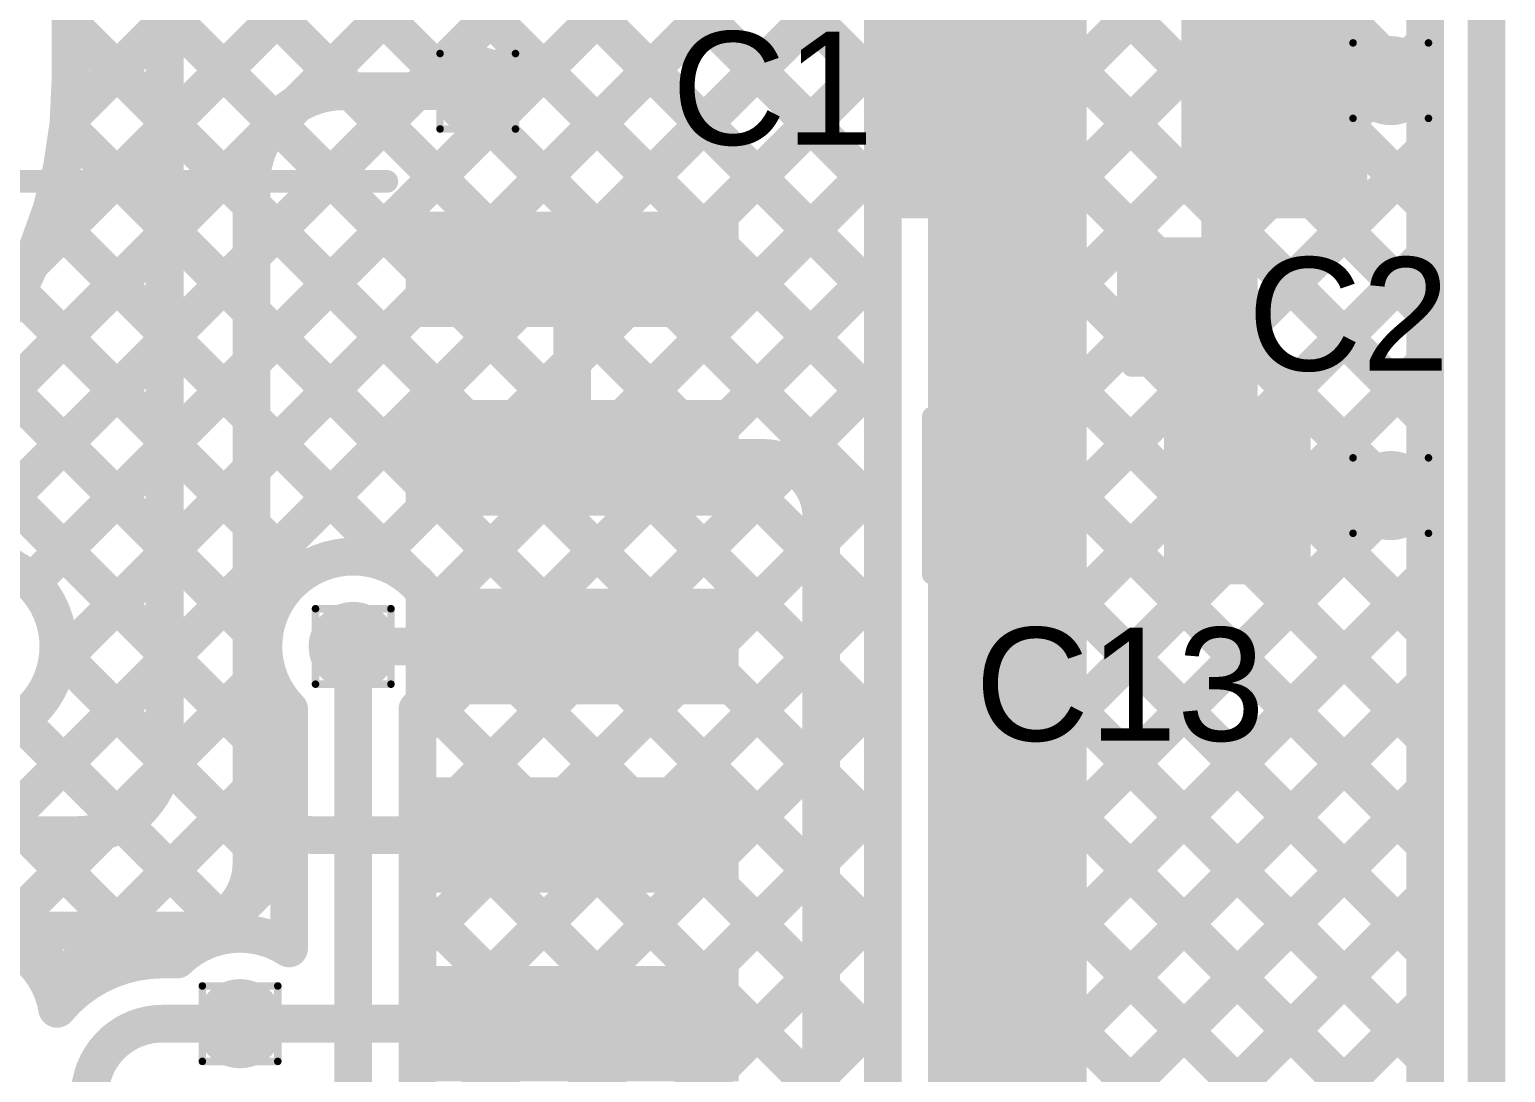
# Model space of a CAD drawing. Header units: inches. Extents: x 3 to 457, y -41 to 239.
# Drawn here: x 120.71 to 130.64, y 142.01 to 149.03 of the extents above; entities that cross this region are included whole.
import ezdxf

# ---------------------------------------------------------------- set-up
doc = ezdxf.new("R2010")
doc.units = ezdxf.units.IN
for name, color, linetype in [('Board Outline', 216, 'Continuous'), ('Bottom Layer', 5, 'Continuous'), ('Drill Drawing', 1, 'Continuous'), ('Fabrication', 76, 'Continuous'), ('Top Layer', 1, 'Continuous'), ('Top Overlay', 2, 'Continuous'), ('Top Paste', 8, 'Continuous'), ('Top Solder', 216, 'Continuous'), ('Via Holes', 16, 'Continuous')]:
    doc.layers.add(name, color=color, linetype=linetype)
doc.styles.add('Arial', font='', dxfattribs={"height": 0.2})
doc.styles.get('Arial').set_extended_font_data('Arial')

# ---------------------------------------------------------------- blocks, each defined once
blk = doc.blocks.new('14_SO_112')
at = {"layer": 'Top Layer'}
for points in [[(-1.7501, 4.097), (-1.7501, 3.523), (-3.7881, 3.523), (-3.7881, 4.097)], [(3.7881, 4.097), (3.7881, 3.523), (1.7501, 3.523), (1.7501, 4.097)], [(-1.7501, 2.827), (-1.7501, 2.253), (-3.7881, 2.253), (-3.7881, 2.827)], [(3.7881, 2.827), (3.7881, 2.253), (1.7501, 2.253), (1.7501, 2.827)], [(-1.7501, 1.557), (-1.7501, 0.983), (-3.7881, 0.983), (-3.7881, 1.557)], [(3.7881, 1.557), (3.7881, 0.983), (1.7501, 0.983), (1.7501, 1.557)], [(-1.7501, 0.287), (-1.7501, -0.287), (-3.7881, -0.287), (-3.7881, 0.287)], [(3.7881, 0.287), (3.7881, -0.287), (1.7501, -0.287), (1.7501, 0.287)], [(-1.7501, -0.983), (-1.7501, -1.557), (-3.7881, -1.557), (-3.7881, -0.983)], [(3.7881, -0.983), (3.7881, -1.557), (1.7501, -1.557), (1.7501, -0.983)], [(-1.7501, -2.253), (-1.7501, -2.827), (-3.7881, -2.827), (-3.7881, -2.253)], [(3.7881, -2.253), (3.7881, -2.827), (1.7501, -2.827), (1.7501, -2.253)], [(-1.7501, -3.523), (-1.7501, -4.097), (-3.7881, -4.097), (-3.7881, -3.523)], [(3.7881, -3.523), (3.7881, -4.097), (1.7501, -4.097), (1.7501, -3.523)]]:
    blk.add_hatch(color=1, dxfattribs=at).paths.add_polyline_path(points)
at = {"layer": 'Top Paste'}
for points in [[(-1.7501, 4.097), (-1.7501, 3.523), (-3.7881, 3.523), (-3.7881, 4.097)], [(3.7881, 4.097), (3.7881, 3.523), (1.7501, 3.523), (1.7501, 4.097)], [(-1.7501, 2.827), (-1.7501, 2.253), (-3.7881, 2.253), (-3.7881, 2.827)], [(3.7881, 2.827), (3.7881, 2.253), (1.7501, 2.253), (1.7501, 2.827)], [(-1.7501, 1.557), (-1.7501, 0.983), (-3.7881, 0.983), (-3.7881, 1.557)], [(3.7881, 1.557), (3.7881, 0.983), (1.7501, 0.983), (1.7501, 1.557)], [(-1.7501, 0.287), (-1.7501, -0.287), (-3.7881, -0.287), (-3.7881, 0.287)], [(3.7881, 0.287), (3.7881, -0.287), (1.7501, -0.287), (1.7501, 0.287)], [(-1.7501, -0.983), (-1.7501, -1.557), (-3.7881, -1.557), (-3.7881, -0.983)], [(3.7881, -0.983), (3.7881, -1.557), (1.7501, -1.557), (1.7501, -0.983)], [(-1.7501, -2.253), (-1.7501, -2.827), (-3.7881, -2.827), (-3.7881, -2.253)], [(3.7881, -2.253), (3.7881, -2.827), (1.7501, -2.827), (1.7501, -2.253)], [(-1.7501, -3.523), (-1.7501, -4.097), (-3.7881, -4.097), (-3.7881, -3.523)], [(3.7881, -3.523), (3.7881, -4.097), (1.7501, -4.097), (1.7501, -3.523)]]:
    blk.add_hatch(color=8, dxfattribs=at).paths.add_polyline_path(points)
at = {"layer": 'Top Solder'}
for points in [[(-1.6485, 4.1986), (-1.6485, 3.4214), (-3.8897, 3.4214), (-3.8897, 4.1986)], [(3.8897, 4.1986), (3.8897, 3.4214), (1.6485, 3.4214), (1.6485, 4.1986)], [(-1.6485, 2.9286), (-1.6485, 2.1514), (-3.8897, 2.1514), (-3.8897, 2.9286)], [(3.8897, 2.9286), (3.8897, 2.1514), (1.6485, 2.1514), (1.6485, 2.9286)], [(-1.6485, 1.6586), (-1.6485, 0.8814), (-3.8897, 0.8814), (-3.8897, 1.6586)], [(3.8897, 1.6586), (3.8897, 0.8814), (1.6485, 0.8814), (1.6485, 1.6586)], [(-1.6485, 0.3886), (-1.6485, -0.3886), (-3.8897, -0.3886), (-3.8897, 0.3886)], [(3.8897, 0.3886), (3.8897, -0.3886), (1.6485, -0.3886), (1.6485, 0.3886)], [(-1.6485, -0.8814), (-1.6485, -1.6586), (-3.8897, -1.6586), (-3.8897, -0.8814)], [(3.8897, -0.8814), (3.8897, -1.6586), (1.6485, -1.6586), (1.6485, -0.8814)], [(-1.6485, -2.1514), (-1.6485, -2.9286), (-3.8897, -2.9286), (-3.8897, -2.1514)], [(3.8897, -2.1514), (3.8897, -2.9286), (1.6485, -2.9286), (1.6485, -2.1514)], [(-1.6485, -3.4214), (-1.6485, -4.1986), (-3.8897, -4.1986), (-3.8897, -3.4214)], [(3.8897, -3.4214), (3.8897, -4.1986), (1.6485, -4.1986), (1.6485, -3.4214)]]:
    blk.add_hatch(color=216, dxfattribs=at).paths.add_polyline_path(points)
at = {"layer": 'Top Overlay'}
for points, const_width in [([(-1.5214, 4.4012), (1.5214, 4.4012)], 0.1524), ([(-4.1661, 3.7084), (-4.1661, 3.9624)], 0.2), ([(-4.1661, 3.9624), (-4.0391, 3.8354)], 0.2), ([(-4.1661, 3.7084), (-4.0391, 3.8354)], 0.2), ([(-1.5214, -4.4012), (1.5214, -4.4012)], 0.1524)]:
    blk.add_lwpolyline(points, dxfattribs=dict(at, const_width=const_width))
for points, const_width in [([(-1.5595, 4.4012, 1), (-1.4833, 4.4012, 1)], 0.0762), ([(1.4833, 4.4012, 1), (1.5595, 4.4012, 1)], 0.0762), ([(-4.2161, 3.9624, 1), (-4.1161, 3.9624, 1)], 0.1), ([(-4.2161, 3.9624, 1), (-4.1161, 3.9624, 1)], 0.1), ([(-4.0891, 3.8354, 1), (-3.9891, 3.8354, 1)], 0.1), ([(-4.0891, 3.8354, 1), (-3.9891, 3.8354, 1)], 0.1), ([(-4.2161, 3.7084, 1), (-4.1161, 3.7084, 1)], 0.1), ([(-4.2161, 3.7084, 1), (-4.1161, 3.7084, 1)], 0.1), ([(-1.5595, -4.4012, 1), (-1.4833, -4.4012, 1)], 0.0762), ([(1.4833, -4.4012, 1), (1.5595, -4.4012, 1)], 0.0762)]:
    blk.add_lwpolyline(points, format="xyb", close=True, dxfattribs=dict(at, const_width=const_width))
blk = doc.blocks.new('C___0603_292')
at = {"layer": 'Top Layer'}
for points in [[(-0.381, 0.4445), (-0.381, -0.4445), (-1.143, -0.4445), (-1.143, 0.4445)], [(1.143, 0.4445), (1.143, -0.4445), (0.381, -0.4445), (0.381, 0.4445)]]:
    blk.add_hatch(color=1, dxfattribs=at).paths.add_polyline_path(points)
at = {"layer": 'Top Paste'}
for points in [[(-0.381, 0.4445), (-0.381, -0.4445), (-1.143, -0.4445), (-1.143, 0.4445)], [(1.143, 0.4445), (1.143, -0.4445), (0.381, -0.4445), (0.381, 0.4445)]]:
    blk.add_hatch(color=8, dxfattribs=at).paths.add_polyline_path(points)
at = {"layer": 'Top Solder'}
for points in [[(-0.321, 0.5045), (-0.321, -0.5045), (-1.203, -0.5045), (-1.203, 0.5045)], [(1.203, 0.5045), (1.203, -0.5045), (0.321, -0.5045), (0.321, 0.5045)]]:
    blk.add_hatch(color=216, dxfattribs=at).paths.add_polyline_path(points)
at = {"layer": 'Top Overlay', "const_width": 0.127}
for points in [[(-1.2446, 0.5334), (-0.4572, 0.5334)], [(-1.2446, -0.5334), (-1.2446, 0.5334)], [(0.4572, 0.5334), (1.2446, 0.5334)], [(1.2446, -0.5334), (1.2446, 0.5334)], [(-1.2446, -0.5334), (-0.4572, -0.5334)], [(0.4572, -0.5334), (1.2446, -0.5334)]]:
    blk.add_lwpolyline(points, dxfattribs=at)
at = {"layer": 'Top Overlay', "const_width": 0.0635}
for points in [[(-1.2764, 0.5334, 1), (-1.2128, 0.5334, 1)], [(-1.2764, 0.5334, 1), (-1.2128, 0.5334, 1)], [(-0.4889, 0.5334, 1), (-0.4254, 0.5334, 1)], [(0.4254, 0.5334, 1), (0.4889, 0.5334, 1)], [(1.2128, 0.5334, 1), (1.2764, 0.5334, 1)], [(1.2128, 0.5334, 1), (1.2764, 0.5334, 1)], [(-1.2764, -0.5334, 1), (-1.2128, -0.5334, 1)], [(-1.2764, -0.5334, 1), (-1.2128, -0.5334, 1)], [(-0.4889, -0.5334, 1), (-0.4254, -0.5334, 1)], [(0.4254, -0.5334, 1), (0.4889, -0.5334, 1)], [(1.2128, -0.5334, 1), (1.2764, -0.5334, 1)], [(1.2128, -0.5334, 1), (1.2764, -0.5334, 1)]]:
    blk.add_lwpolyline(points, format="xyb", close=True, dxfattribs=at)
blk = doc.blocks.new('____0402_302')
at = {"layer": 'Top Layer'}
for points in [[(-0.6985, -0.3175), (-0.6985, 0.3175), (-0.2413, 0.3175), (-0.2413, -0.3175)], [(0.2413, -0.3175), (0.2413, 0.3175), (0.6985, 0.3175), (0.6985, -0.3175)]]:
    blk.add_hatch(color=1, dxfattribs=at).paths.add_polyline_path(points)
at = {"layer": 'Top Paste'}
for points in [[(-0.6985, -0.3175), (-0.6985, 0.3175), (-0.2413, 0.3175), (-0.2413, -0.3175)], [(0.2413, -0.3175), (0.2413, 0.3175), (0.6985, 0.3175), (0.6985, -0.3175)]]:
    blk.add_hatch(color=8, dxfattribs=at).paths.add_polyline_path(points)
at = {"layer": 'Top Solder'}
for points in [[(-0.7585, -0.3775), (-0.7585, 0.3775), (-0.1813, 0.3775), (-0.1813, -0.3775)], [(0.1813, -0.3775), (0.1813, 0.3775), (0.7585, 0.3775), (0.7585, -0.3775)]]:
    blk.add_hatch(color=216, dxfattribs=at).paths.add_polyline_path(points)
at = {"layer": 'Top Overlay', "const_width": 0.127}
for points in [[(-0.7874, 0.4064), (-0.7874, -0.4064)], [(-0.2794, 0.4064), (-0.7874, 0.4064)], [(0.7874, 0.4064), (0.2794, 0.4064)], [(0.7874, 0.4064), (0.7874, -0.4064)], [(-0.2794, -0.4064), (-0.7874, -0.4064)], [(0.7874, -0.4064), (0.2794, -0.4064)]]:
    blk.add_lwpolyline(points, dxfattribs=at)
at = {"layer": 'Top Overlay', "const_width": 0.0635}
for points in [[(-0.8191, 0.4064, 1), (-0.7556, 0.4064, 1)], [(-0.8191, 0.4064, 1), (-0.7556, 0.4064, 1)], [(-0.3111, 0.4064, 1), (-0.2477, 0.4064, 1)], [(0.2477, 0.4064, 1), (0.3111, 0.4064, 1)], [(0.7556, 0.4064, 1), (0.8191, 0.4064, 1)], [(0.7556, 0.4064, 1), (0.8191, 0.4064, 1)], [(-0.8191, -0.4064, 1), (-0.7556, -0.4064, 1)], [(-0.8191, -0.4064, 1), (-0.7556, -0.4064, 1)], [(-0.3111, -0.4064, 1), (-0.2477, -0.4064, 1)], [(0.2477, -0.4064, 1), (0.3111, -0.4064, 1)], [(0.7556, -0.4064, 1), (0.8191, -0.4064, 1)], [(0.7556, -0.4064, 1), (0.8191, -0.4064, 1)]]:
    blk.add_lwpolyline(points, format="xyb", close=True, dxfattribs=at)
blk = doc.blocks.new('C___0805_303')
at = {"layer": 'Top Layer'}
for points in [[(-1.524, 0.762), (-0.508, 0.762), (-0.508, -0.762), (-1.524, -0.762)], [(0.508, 0.762), (1.524, 0.762), (1.524, -0.762), (0.508, -0.762)]]:
    blk.add_hatch(color=1, dxfattribs=at).paths.add_polyline_path(points)
at = {"layer": 'Top Paste'}
for points in [[(-1.524, 0.762), (-0.508, 0.762), (-0.508, -0.762), (-1.524, -0.762)], [(0.508, 0.762), (1.524, 0.762), (1.524, -0.762), (0.508, -0.762)]]:
    blk.add_hatch(color=8, dxfattribs=at).paths.add_polyline_path(points)
at = {"layer": 'Top Solder'}
for points in [[(-1.594, 0.832), (-0.438, 0.832), (-0.438, -0.832), (-1.594, -0.832)], [(0.438, 0.832), (1.594, 0.832), (1.594, -0.832), (0.438, -0.832)]]:
    blk.add_hatch(color=216, dxfattribs=at).paths.add_polyline_path(points)
at = {"layer": 'Top Overlay', "const_width": 0.127}
for points in [[(-1.6256, -0.8636), (-1.6256, 0.8636)], [(-1.6256, 0.8636), (-0.6096, 0.8636)], [(0.6096, 0.8636), (1.6256, 0.8636)], [(1.6256, -0.8636), (1.6256, 0.8636)], [(-1.6256, -0.8636), (-0.6096, -0.8636)], [(0.6096, -0.8636), (1.6256, -0.8636)]]:
    blk.add_lwpolyline(points, dxfattribs=at)
at = {"layer": 'Top Overlay', "const_width": 0.0635}
for points in [[(-1.6574, 0.8636, 1), (-1.5938, 0.8636, 1)], [(-1.6574, 0.8636, 1), (-1.5938, 0.8636, 1)], [(-0.6413, 0.8636, 1), (-0.5778, 0.8636, 1)], [(0.5778, 0.8636, 1), (0.6413, 0.8636, 1)], [(1.5938, 0.8636, 1), (1.6574, 0.8636, 1)], [(1.5938, 0.8636, 1), (1.6574, 0.8636, 1)], [(-1.6574, -0.8636, 1), (-1.5938, -0.8636, 1)], [(-1.6574, -0.8636, 1), (-1.5938, -0.8636, 1)], [(-0.6413, -0.8636, 1), (-0.5778, -0.8636, 1)], [(0.5778, -0.8636, 1), (0.6413, -0.8636, 1)], [(1.5938, -0.8636, 1), (1.6574, -0.8636, 1)], [(1.5938, -0.8636, 1), (1.6574, -0.8636, 1)]]:
    blk.add_lwpolyline(points, format="xyb", close=True, dxfattribs=at)

msp = doc.modelspace()

# ---------------------------------------------------------------- hatches: boundary and pattern name
at = {"layer": 'Bottom Layer'}
h = msp.add_hatch(color=5, dxfattribs=at)
edge = h.paths.add_edge_path()
edge.add_arc((129.8702, 148.687), 0.3, 0, 360)
h = msp.add_hatch(color=5, dxfattribs=at)
edge = h.paths.add_edge_path()
edge.add_arc((123.7234, 148.6154), 0.3, 0, 360)
h = msp.add_hatch(color=5, dxfattribs=at)
edge = h.paths.add_edge_path()
edge.add_arc((129.8702, 145.893), 0.3, 0, 360)
h = msp.add_hatch(color=5, dxfattribs=at)
edge = h.paths.add_edge_path()
edge.add_arc((122.8848, 144.877), 0.3, 0, 360)
h = msp.add_hatch(color=5, dxfattribs=at)
edge = h.paths.add_edge_path()
edge.add_arc((122.1228, 142.337), 0.3, 0, 360)
at = {"layer": 'Top Layer'}
h = msp.add_hatch(color=1, dxfattribs=at)
edge = h.paths.add_edge_path()
edge.add_arc((129.8702, 148.687), 0.3, 0, 360)
h = msp.add_hatch(color=1, dxfattribs=at)
edge = h.paths.add_edge_path()
edge.add_arc((123.7234, 148.6154), 0.3, 0, 360)
h = msp.add_hatch(color=1, dxfattribs=at)
edge = h.paths.add_edge_path()
edge.add_arc((129.8702, 145.893), 0.3, 0, 360)
h = msp.add_hatch(color=1, dxfattribs=at)
edge = h.paths.add_edge_path()
edge.add_arc((122.8848, 144.877), 0.3, 0, 360)
h = msp.add_hatch(color=1, dxfattribs=at)
edge = h.paths.add_edge_path()
edge.add_arc((122.1228, 142.337), 0.3, 0, 360)
at = {"layer": 'Via Holes'}
h = msp.add_hatch(color=7, dxfattribs=at)
edge = h.paths.add_edge_path()
edge.add_arc((123.7234, 148.6154), 0.15, 0, 360)
h = msp.add_hatch(color=7, dxfattribs=at)
edge = h.paths.add_edge_path()
edge.add_arc((129.8702, 148.687), 0.15, 0, 360)
h = msp.add_hatch(color=7, dxfattribs=at)
edge = h.paths.add_edge_path()
edge.add_arc((129.8702, 145.893), 0.15, 0, 360)
h = msp.add_hatch(color=7, dxfattribs=at)
edge = h.paths.add_edge_path()
edge.add_arc((122.8848, 144.877), 0.15, 0, 360)
h = msp.add_hatch(color=7, dxfattribs=at)
edge = h.paths.add_edge_path()
edge.add_arc((122.1228, 142.337), 0.15, 0, 360)

# ---------------------------------------------------------------- linework, layer by layer
at = {"layer": 'Board Outline', "const_width": 0.127}
msp.add_lwpolyline([(130.5157, 139.0714), (130.5157, 158.9845)], dxfattribs=at)
at = {"layer": 'Bottom Layer'}
for points, const_width in [([(130.1013, 158.9845), (130.1013, 140.2167)], 0.254), ([(127.0725, 138.3547), (127.0725, 155.4734)], 0.635), ([(126.4502, 140.2167), (126.4502, 155.4734)], 0.254), ([(127.6948, 140.2167), (127.6948, 155.4734)], 0.254), ([(120.9702, 148.4317), (126.4502, 153.9117)], 0.254), ([(120.9808, 148.6819), (120.9808, 154.0001)], 0.254), ([(120.7187, 147.4618), (126.4502, 153.1932)], 0.254), ([(122.047, 153.0313), (126.4502, 148.6281)], 0.254), ([(119.0594, 145.084), (126.4502, 152.4748)], 0.254), ([(122.047, 152.3129), (126.4502, 147.9097)], 0.254), ([(120.1604, 145.4666), (126.4502, 151.7564)], 0.254), ([(122.047, 151.5945), (126.4502, 147.1912)], 0.254), ([(120.7197, 145.3075), (126.4502, 151.038)], 0.254), ([(127.6948, 148.6905), (130.1013, 151.097)], 0.254), ([(127.6948, 150.9756), (130.1013, 148.5691)], 0.254), ([(122.2096, 150.7134), (126.4502, 146.4728)], 0.254), ([(120.9808, 150.5054), (126.4502, 145.036)], 0.254), ([(127.6948, 147.9721), (130.1013, 150.3786)], 0.254), ([(120.8877, 144.7571), (126.4502, 150.3196)], 0.254), ([(121.9086, 150.296), (126.4502, 145.7544)], 0.254), ([(127.6948, 150.2572), (130.1013, 147.8507)], 0.254), ([(120.9808, 149.787), (126.4502, 144.3176)], 0.254), ([(127.6948, 147.2536), (130.1013, 149.6601)], 0.254), ([(119.7287, 142.8796), (126.4502, 149.6011)], 0.254), ([(127.6948, 149.5388), (130.1013, 147.1323)], 0.254), ([(120.9808, 149.0686), (126.4502, 143.5992)], 0.254), ([(127.6948, 146.5352), (130.1013, 148.9417)], 0.254), ([(123.0312, 145.4638), (126.4502, 148.8827)], 0.254), ([(127.6948, 148.8203), (130.1013, 146.4138)], 0.254), ([(120.964, 148.3669), (126.4502, 142.8808)], 0.254), ([(123.4283, 145.1424), (126.4502, 148.1643)], 0.254), ([(127.6948, 145.8168), (130.1013, 148.2233)], 0.254), ([(127.6948, 148.1019), (130.1013, 145.6954)], 0.254), ([(120.8386, 147.7739), (123.2662, 145.3463)], 0.254), ([(123.3166, 144.3123), (126.4502, 147.4459)], 0.254), ([(127.6948, 145.0984), (130.1013, 147.5049)], 0.254), ([(127.6948, 147.3835), (130.1013, 144.977)], 0.254), ([(120.624, 147.2701), (122.5285, 145.3656)], 0.254), ([(120.3387, 146.837), (122.2803, 144.8954)], 0.254), ([(127.6948, 144.38), (130.1013, 146.7865)], 0.254), ([(123.3166, 143.5939), (126.4502, 146.7275)], 0.254), ([(127.6948, 146.6651), (130.1013, 144.2586)], 0.254), ([(119.9935, 146.4637), (122.453, 144.0043)], 0.254), ([(127.6948, 143.6615), (130.1013, 146.068)], 0.254), ([(123.3166, 142.8754), (126.4502, 146.009)], 0.254), ([(127.6948, 145.9466), (130.1013, 143.5402)], 0.254), ([(123.3166, 142.157), (126.4502, 145.2906)], 0.254), ([(123.3542, 145.2583), (126.4502, 142.1623)], 0.254), ([(127.6948, 142.9431), (130.1013, 145.3496)], 0.254), ([(127.6948, 145.2282), (130.1013, 142.8217)], 0.254), ([(122.719, 144.877), (122.7345, 144.8614)], 0.254), ([(122.8848, 138.7201), (122.8848, 144.877)], 0.254), ([(120.8986, 144.8403), (122.453, 143.2858)], 0.254), ([(120.4802, 142.9127), (122.298, 144.7305)], 0.254), ([(123.3166, 141.4386), (126.4502, 144.5722)], 0.254), ([(127.6948, 142.2247), (130.1013, 144.6312)], 0.254), ([(123.3735, 144.5206), (126.4502, 141.4439)], 0.254), ([(127.6948, 144.5098), (130.1013, 142.1033)], 0.254), ([(120.6401, 144.3803), (122.0802, 142.9403)], 0.254), ([(122.453, 142.8437), (122.453, 144.4535)], 0.254), ([(123.3166, 140.2167), (123.3166, 144.4535)], 0.254), ([(120.8539, 142.5679), (122.453, 144.1671)], 0.254), ([(120.1762, 144.1258), (121.5355, 142.7665)], 0.254), ([(127.6948, 141.5063), (130.1013, 143.9128)], 0.254), ([(123.3166, 143.8591), (126.4502, 140.7255)], 0.254), ([(123.3166, 140.7202), (126.4502, 143.8538)], 0.254), ([(127.6948, 143.7914), (130.1013, 141.3849)], 0.254), ([(119.9071, 143.6765), (121.02, 142.5636)], 0.254), ([(121.9058, 142.9015), (122.453, 143.4487)], 0.254), ([(127.6948, 140.7878), (130.1013, 143.1943)], 0.254), ([(123.3166, 143.1407), (126.2406, 140.2167)], 0.254), ([(123.5315, 140.2167), (126.4502, 143.1354)], 0.254), ([(127.6948, 143.073), (130.1013, 140.6665)], 0.254), ([(121.5992, 142.7688), (121.6993, 142.7688)], 0.254), ([(127.8421, 140.2167), (130.1013, 142.4759)], 0.254), ([(123.3166, 142.4222), (125.5222, 140.2167)], 0.254), ([(124.25, 140.2167), (126.4502, 142.4169)], 0.254), ([(121.5992, 142.337), (122.1228, 142.337)], 0.254), ([(127.6948, 142.3546), (129.8327, 140.2167)], 0.254)]:
    msp.add_lwpolyline(points, dxfattribs=dict(at, const_width=const_width))
at = {"layer": 'Bottom Layer', "const_width": 0.127}
for points in [[(120.9173, 149.0686, 1), (121.0443, 149.0686, 1)], [(130.0378, 148.9417, 1), (130.1648, 148.9417, 1)], [(126.3867, 148.8827, 1), (126.5137, 148.8827, 1)], [(127.6313, 148.8203, 1), (127.7583, 148.8203, 1)], [(120.9173, 148.6819, 1), (121.0443, 148.6819, 1)], [(120.9173, 148.6819, 1), (121.0443, 148.6819, 1)], [(127.6313, 148.6905, 1), (127.7583, 148.6905, 1)], [(126.3867, 148.6281, 1), (126.5137, 148.6281, 1)], [(130.0378, 148.5691, 1), (130.1648, 148.5691, 1)], [(120.9005, 148.3669, 1), (121.0275, 148.3669, 1)], [(120.9067, 148.4317, 1), (121.0337, 148.4317, 1)], [(126.3867, 148.1643, 1), (126.5137, 148.1643, 1)], [(130.0378, 148.2233, 1), (130.1648, 148.2233, 1)], [(127.6313, 148.1019, 1), (127.7583, 148.1019, 1)], [(127.6313, 147.9721, 1), (127.7583, 147.9721, 1)], [(126.3867, 147.9097, 1), (126.5137, 147.9097, 1)], [(130.0378, 147.8507, 1), (130.1648, 147.8507, 1)], [(120.7751, 147.7739, 1), (120.9021, 147.7739, 1)], [(120.6552, 147.4618, 1), (120.7822, 147.4618, 1)], [(126.3867, 147.4459, 1), (126.5137, 147.4459, 1)], [(130.0378, 147.5049, 1), (130.1648, 147.5049, 1)], [(127.6313, 147.3835, 1), (127.7583, 147.3835, 1)], [(120.5605, 147.2701, 1), (120.6875, 147.2701, 1)], [(127.6313, 147.2536, 1), (127.7583, 147.2536, 1)], [(126.3867, 147.1912, 1), (126.5137, 147.1912, 1)], [(130.0378, 147.1323, 1), (130.1648, 147.1323, 1)], [(130.0378, 146.7865, 1), (130.1648, 146.7865, 1)], [(126.3867, 146.7275, 1), (126.5137, 146.7275, 1)], [(127.6313, 146.6651, 1), (127.7583, 146.6651, 1)], [(126.3867, 146.4728, 1), (126.5137, 146.4728, 1)], [(127.6313, 146.5352, 1), (127.7583, 146.5352, 1)], [(130.0378, 146.4138, 1), (130.1648, 146.4138, 1)], [(130.0378, 146.068, 1), (130.1648, 146.068, 1)], [(126.3867, 146.009, 1), (126.5137, 146.009, 1)], [(127.6313, 145.9466, 1), (127.7583, 145.9466, 1)], [(126.3867, 145.7544, 1), (126.5137, 145.7544, 1)], [(127.6313, 145.8168, 1), (127.7583, 145.8168, 1)], [(130.0378, 145.6954, 1), (130.1648, 145.6954, 1)], [(122.9677, 145.4638, 1), (123.0948, 145.4638, 1)], [(122.465, 145.3656, 1), (122.592, 145.3656, 1)], [(120.6562, 145.3075, 1), (120.7832, 145.3075, 1)], [(123.2027, 145.3463, 1), (123.3297, 145.3463, 1)], [(123.2907, 145.2583, 1), (123.4177, 145.2583, 1)], [(126.3867, 145.2906, 1), (126.5137, 145.2906, 1)], [(130.0378, 145.3496, 1), (130.1648, 145.3496, 1)], [(127.6313, 145.2282, 1), (127.7583, 145.2282, 1)], [(123.3648, 145.1424, 1), (123.4918, 145.1424, 1)], [(127.6313, 145.0984, 1), (127.7583, 145.0984, 1)], [(126.3867, 145.036, 1), (126.5137, 145.036, 1)], [(130.0378, 144.977, 1), (130.1648, 144.977, 1)], [(120.8362, 144.877, 1), (120.9632, 144.877, 1)], [(120.8362, 144.877, 1), (120.9632, 144.877, 1)], [(122.2168, 144.8954, 1), (122.3438, 144.8954, 1)], [(122.6555, 144.877, 1), (122.7825, 144.877, 1)], [(122.671, 144.8614, 1), (122.798, 144.8614, 1)], [(122.8213, 144.877, 1), (122.9483, 144.877, 1)], [(123.4261, 144.877, 1), (123.5531, 144.877, 1)], [(123.4261, 144.877, 1), (123.5531, 144.877, 1)], [(120.8351, 144.8403, 1), (120.9621, 144.8403, 1)], [(120.8242, 144.7571, 1), (120.9512, 144.7571, 1)], [(122.2345, 144.7305, 1), (122.3615, 144.7305, 1)], [(126.3867, 144.5722, 1), (126.5137, 144.5722, 1)], [(130.0378, 144.6312, 1), (130.1648, 144.6312, 1)], [(123.31, 144.5206, 1), (123.437, 144.5206, 1)], [(127.6313, 144.5098, 1), (127.7583, 144.5098, 1)], [(120.5766, 144.3803, 1), (120.7036, 144.3803, 1)], [(122.3895, 144.4535, 1), (122.5165, 144.4535, 1)], [(122.3895, 144.4535, 1), (122.5165, 144.4535, 1)], [(123.2531, 144.4535, 1), (123.3801, 144.4535, 1)], [(123.2531, 144.4535, 1), (123.3801, 144.4535, 1)], [(127.6313, 144.38, 1), (127.7583, 144.38, 1)], [(123.2531, 144.3123, 1), (123.3801, 144.3123, 1)], [(126.3867, 144.3176, 1), (126.5137, 144.3176, 1)], [(122.3895, 144.1671, 1), (122.5165, 144.1671, 1)], [(130.0378, 144.2586, 1), (130.1648, 144.2586, 1)], [(122.3895, 144.0043, 1), (122.5165, 144.0043, 1)], [(130.0378, 143.9128, 1), (130.1648, 143.9128, 1)], [(123.2531, 143.8591, 1), (123.3801, 143.8591, 1)], [(126.3867, 143.8538, 1), (126.5137, 143.8538, 1)], [(127.6313, 143.7914, 1), (127.7583, 143.7914, 1)], [(123.2531, 143.5939, 1), (123.3801, 143.5939, 1)], [(126.3867, 143.5992, 1), (126.5137, 143.5992, 1)], [(127.6313, 143.6615, 1), (127.7583, 143.6615, 1)], [(130.0378, 143.5402, 1), (130.1648, 143.5402, 1)], [(122.3895, 143.4487, 1), (122.5165, 143.4487, 1)], [(122.3895, 143.2858, 1), (122.5165, 143.2858, 1)], [(130.0378, 143.1943, 1), (130.1648, 143.1943, 1)], [(123.2531, 143.1407, 1), (123.3801, 143.1407, 1)], [(126.3867, 143.1354, 1), (126.5137, 143.1354, 1)], [(127.6313, 143.073, 1), (127.7583, 143.073, 1)], [(121.8423, 142.9015, 1), (121.9693, 142.9015, 1)], [(122.0167, 142.9403, 1), (122.1437, 142.9403, 1)], [(123.2531, 142.8754, 1), (123.3801, 142.8754, 1)], [(126.3867, 142.8808, 1), (126.5137, 142.8808, 1)], [(127.6313, 142.9431, 1), (127.7583, 142.9431, 1)], [(122.3895, 142.8437, 1), (122.5165, 142.8437, 1)], [(122.3895, 142.8437, 1), (122.5165, 142.8437, 1)], [(130.0378, 142.8217, 1), (130.1648, 142.8217, 1)], [(121.472, 142.7665, 1), (121.599, 142.7665, 1)], [(121.5357, 142.7688, 1), (121.6627, 142.7688, 1)], [(121.5357, 142.7688, 1), (121.6627, 142.7688, 1)], [(121.6358, 142.7688, 1), (121.7628, 142.7688, 1)], [(121.6358, 142.7688, 1), (121.7628, 142.7688, 1)], [(120.7904, 142.5679, 1), (120.9174, 142.5679, 1)], [(120.9565, 142.5636, 1), (121.0835, 142.5636, 1)], [(130.0378, 142.4759, 1), (130.1648, 142.4759, 1)], [(120.8279, 142.4368, 1), (120.9549, 142.4368, 1)], [(120.8279, 142.4368, 1), (120.9549, 142.4368, 1)], [(123.2531, 142.4222, 1), (123.3801, 142.4222, 1)], [(126.3867, 142.4169, 1), (126.5137, 142.4169, 1)], [(121.5357, 142.337, 1), (121.6627, 142.337, 1)], [(121.5357, 142.337, 1), (121.6627, 142.337, 1)], [(122.0593, 142.337, 1), (122.1863, 142.337, 1)], [(127.6313, 142.3546, 1), (127.7583, 142.3546, 1)], [(127.6313, 142.2247, 1), (127.7583, 142.2247, 1)], [(123.2531, 142.157, 1), (123.3801, 142.157, 1)], [(126.3867, 142.1623, 1), (126.5137, 142.1623, 1)], [(130.0378, 142.1033, 1), (130.1648, 142.1033, 1)]]:
    msp.add_lwpolyline(points, format="xyb", close=True, dxfattribs=at)
at = {"layer": 'Bottom Layer', "const_width": 0.254}
for points in [[(120.9808, 148.6819, -0.198793), (120.1113, 146.5815)], [(119.6901, 144.8819, -0.995952), (120.8997, 144.877)], [(122.453, 144.4535, -1.488751), (123.4896, 144.877)], [(120.8997, 144.877, -0.41073), (120.3021, 144.2722)], [(123.4896, 144.877, -0.196384), (123.3166, 144.4535)], [(119.728, 142.5477, -0.7681), (120.8914, 142.4368)], [(121.6993, 142.7688, -0.351827), (122.453, 142.8437)], [(120.8914, 142.4368, -0.222867), (121.5992, 142.7688)], [(121.1105, 141.8482, -0.414214), (121.5992, 142.337)]]:
    msp.add_lwpolyline(points, format="xyb", dxfattribs=at)
at = {"layer": 'Drill Drawing', "const_width": 0.0508}
for points in [[(129.6162, 148.941), (130.1242, 148.941)], [(129.6162, 148.433), (129.6162, 148.941)], [(130.1242, 148.433), (130.1242, 148.941)], [(123.4694, 148.8694), (123.9774, 148.8694)], [(123.4694, 148.3614), (123.4694, 148.8694)], [(123.9774, 148.3614), (123.9774, 148.8694)], [(123.4694, 148.3614), (123.9774, 148.3614)], [(129.6162, 148.433), (130.1242, 148.433)], [(129.6162, 146.147), (130.1242, 146.147)], [(129.6162, 145.639), (129.6162, 146.147)], [(130.1242, 145.639), (130.1242, 146.147)], [(129.6162, 145.639), (130.1242, 145.639)], [(122.6308, 145.131), (123.1388, 145.131)], [(122.6308, 144.623), (122.6308, 145.131)], [(123.1388, 144.623), (123.1388, 145.131)], [(122.6308, 144.623), (123.1388, 144.623)], [(121.8688, 142.591), (122.3768, 142.591)], [(121.8688, 142.083), (121.8688, 142.591)], [(122.3768, 142.083), (122.3768, 142.591)], [(121.8688, 142.083), (122.3768, 142.083)]]:
    msp.add_lwpolyline(points, dxfattribs=at)
at = {"layer": 'Drill Drawing', "const_width": 0.0254}
for points in [[(129.6035, 148.941, 1), (129.6289, 148.941, 1)], [(129.6035, 148.941, 1), (129.6289, 148.941, 1)], [(130.1115, 148.941, 1), (130.1369, 148.941, 1)], [(130.1115, 148.941, 1), (130.1369, 148.941, 1)], [(123.4567, 148.8694, 1), (123.4821, 148.8694, 1)], [(123.4567, 148.8694, 1), (123.4821, 148.8694, 1)], [(123.9647, 148.8694, 1), (123.9901, 148.8694, 1)], [(123.9647, 148.8694, 1), (123.9901, 148.8694, 1)], [(123.4567, 148.3614, 1), (123.4821, 148.3614, 1)], [(123.4567, 148.3614, 1), (123.4821, 148.3614, 1)], [(123.9647, 148.3614, 1), (123.9901, 148.3614, 1)], [(123.9647, 148.3614, 1), (123.9901, 148.3614, 1)], [(129.6035, 148.433, 1), (129.6289, 148.433, 1)], [(129.6035, 148.433, 1), (129.6289, 148.433, 1)], [(130.1115, 148.433, 1), (130.1369, 148.433, 1)], [(130.1115, 148.433, 1), (130.1369, 148.433, 1)], [(129.6035, 146.147, 1), (129.6289, 146.147, 1)], [(129.6035, 146.147, 1), (129.6289, 146.147, 1)], [(130.1115, 146.147, 1), (130.1369, 146.147, 1)], [(130.1115, 146.147, 1), (130.1369, 146.147, 1)], [(129.6035, 145.639, 1), (129.6289, 145.639, 1)], [(129.6035, 145.639, 1), (129.6289, 145.639, 1)], [(130.1115, 145.639, 1), (130.1369, 145.639, 1)], [(130.1115, 145.639, 1), (130.1369, 145.639, 1)], [(122.6181, 145.131, 1), (122.6435, 145.131, 1)], [(122.6181, 145.131, 1), (122.6435, 145.131, 1)], [(123.1261, 145.131, 1), (123.1515, 145.131, 1)], [(123.1261, 145.131, 1), (123.1515, 145.131, 1)], [(122.6181, 144.623, 1), (122.6435, 144.623, 1)], [(122.6181, 144.623, 1), (122.6435, 144.623, 1)], [(123.1261, 144.623, 1), (123.1515, 144.623, 1)], [(123.1261, 144.623, 1), (123.1515, 144.623, 1)], [(121.8561, 142.591, 1), (121.8815, 142.591, 1)], [(121.8561, 142.591, 1), (121.8815, 142.591, 1)], [(122.3641, 142.591, 1), (122.3895, 142.591, 1)], [(122.3641, 142.591, 1), (122.3895, 142.591, 1)], [(121.8561, 142.083, 1), (121.8815, 142.083, 1)], [(121.8561, 142.083, 1), (121.8815, 142.083, 1)], [(122.3641, 142.083, 1), (122.3895, 142.083, 1)], [(122.3641, 142.083, 1), (122.3895, 142.083, 1)]]:
    msp.add_lwpolyline(points, format="xyb", close=True, dxfattribs=at)
at = {"layer": 'Fabrication', "const_width": 0.254}
msp.add_lwpolyline([(130.5157, 139.0714), (130.5157, 158.9845)], dxfattribs=at)
at = {"layer": 'Top Layer'}
for points, const_width in [([(121.6152, 144.1957), (121.6152, 150.8249)], 0.254), ([(127.2607, 145.893), (127.2607, 149.6866)], 0.762), ([(129.0385, 148.687), (129.8702, 148.687)], 0.508), ([(122.8205, 148.6154), (123.7234, 148.6154)], 0.254), ([(128.7847, 147.163), (128.7847, 148.4332)], 0.381), ([(122.1994, 144.018), (122.1994, 147.9943)], 0.254), ([(124.359, 146.147), (124.359, 147.417)], 0.254), ([(128.3146, 147.163), (128.7847, 147.163)], 0.381), ([(128.7847, 145.893), (128.7847, 147.163)], 0.381), ([(124.359, 146.147), (125.6421, 146.147)], 0.254), ([(127.2607, 139.7784), (127.2607, 145.893)], 0.635), ([(128.7847, 145.893), (129.8702, 145.893)], 0.381), ([(126.0362, 140.1773), (126.0362, 145.7529)], 0.254), ([(122.8848, 144.877), (124.359, 144.877)], 0.254), ([(122.1994, 143.4164), (122.1994, 144.018)], 0.254), ([(118.8208, 143.607), (121.0265, 143.607)], 0.254), ([(122.6104, 143.607), (124.359, 143.607)], 0.254), ([(117.7372, 142.9649), (121.7478, 142.9649)], 0.254), ([(122.1228, 142.337), (124.359, 142.337)], 0.254)]:
    msp.add_lwpolyline(points, dxfattribs=dict(at, const_width=const_width))
for points, const_width in [([(128.7847, 148.4332, -0.414214), (129.0385, 148.687)], 0.381), ([(122.1994, 147.9943, -0.414214), (122.8205, 148.6154)], 0.254), ([(125.6421, 146.147, -0.414214), (126.0362, 145.7529)], 0.254), ([(121.6152, 144.1957, -0.414214), (121.0265, 143.607)], 0.254), ([(122.6104, 143.607, -0.414214), (122.1994, 144.018)], 0.254), ([(122.1994, 143.4164, -0.414214), (121.7478, 142.9649)], 0.254)]:
    msp.add_lwpolyline(points, format="xyb", dxfattribs=dict(at, const_width=const_width))
for points, const_width in [([(128.9115, 148.687, 1), (129.1655, 148.687, 1)], 0.254), ([(128.9432, 148.687, 1), (129.1337, 148.687, 1)], 0.1905), ([(129.7432, 148.687, 1), (129.9972, 148.687, 1)], 0.254), ([(122.757, 148.6154, 1), (122.884, 148.6154, 1)], 0.127), ([(122.757, 148.6154, 1), (122.884, 148.6154, 1)], 0.127), ([(123.6599, 148.6154, 1), (123.7869, 148.6154, 1)], 0.127), ([(128.6895, 148.4332, 1), (128.88, 148.4332, 1)], 0.1905), ([(128.6895, 148.4332, 1), (128.88, 148.4332, 1)], 0.1905), ([(122.1359, 147.9943, 1), (122.2629, 147.9943, 1)], 0.127), ([(122.1359, 147.9943, 1), (122.2629, 147.9943, 1)], 0.127), ([(124.2955, 147.417, 1), (124.4225, 147.417, 1)], 0.127), ([(128.2193, 147.163, 1), (128.4098, 147.163, 1)], 0.1905), ([(128.6895, 147.163, 1), (128.88, 147.163, 1)], 0.1905), ([(128.6895, 147.163, 1), (128.88, 147.163, 1)], 0.1905), ([(128.6895, 147.163, 1), (128.88, 147.163, 1)], 0.1905), ([(124.2955, 146.147, 1), (124.4225, 146.147, 1)], 0.127), ([(124.2955, 146.147, 1), (124.4225, 146.147, 1)], 0.127), ([(125.5786, 146.147, 1), (125.7056, 146.147, 1)], 0.127), ([(125.5786, 146.147, 1), (125.7056, 146.147, 1)], 0.127), ([(127.0702, 145.893, 1), (127.4512, 145.893, 1)], 0.381), ([(127.102, 145.893, 1), (127.4195, 145.893, 1)], 0.3175), ([(128.6895, 145.893, 1), (128.88, 145.893, 1)], 0.1905), ([(128.6895, 145.893, 1), (128.88, 145.893, 1)], 0.1905), ([(129.7749, 145.893, 1), (129.9655, 145.893, 1)], 0.1905), ([(125.9727, 145.7529, 1), (126.0997, 145.7529, 1)], 0.127), ([(125.9727, 145.7529, 1), (126.0997, 145.7529, 1)], 0.127), ([(122.8213, 144.877, 1), (122.9483, 144.877, 1)], 0.127), ([(124.2955, 144.877, 1), (124.4225, 144.877, 1)], 0.127), ([(121.5517, 144.1957, 1), (121.6787, 144.1957, 1)], 0.127), ([(121.5517, 144.1957, 1), (121.6787, 144.1957, 1)], 0.127), ([(122.1359, 144.018, 1), (122.2629, 144.018, 1)], 0.127), ([(122.1359, 144.018, 1), (122.2629, 144.018, 1)], 0.127), ([(122.1359, 144.018, 1), (122.2629, 144.018, 1)], 0.127), ([(120.963, 143.607, 1), (121.09, 143.607, 1)], 0.127), ([(120.963, 143.607, 1), (121.09, 143.607, 1)], 0.127), ([(122.5469, 143.607, 1), (122.6739, 143.607, 1)], 0.127), ([(122.5469, 143.607, 1), (122.6739, 143.607, 1)], 0.127), ([(124.2955, 143.607, 1), (124.4225, 143.607, 1)], 0.127), ([(122.1359, 143.4164, 1), (122.2629, 143.4164, 1)], 0.127), ([(122.1359, 143.4164, 1), (122.2629, 143.4164, 1)], 0.127), ([(121.6843, 142.9649, 1), (121.8113, 142.9649, 1)], 0.127), ([(121.6843, 142.9649, 1), (121.8113, 142.9649, 1)], 0.127), ([(122.0593, 142.337, 1), (122.1863, 142.337, 1)], 0.127), ([(124.2955, 142.337, 1), (124.4225, 142.337, 1)], 0.127)]:
    msp.add_lwpolyline(points, format="xyb", close=True, dxfattribs=dict(at, const_width=const_width))

# ---------------------------------------------------------------- block references
for name, p in [('C___0805_303', (128.0225, 148.687)), ('14_SO_112', (121.5899, 143.607)), ('C___0603_292', (128.0227, 145.893))]:
    msp.add_blockref(name, p)
at = {"rotation": 180}
msp.add_blockref('____0402_302', (127.8447, 147.163), dxfattribs=at)

# ---------------------------------------------------------------- texts
at = {"layer": 'Top Overlay', "style": 'Arial'}
for s, p in [('C1', (125.028, 148.2553)), ('C2', (128.9062, 146.7349)), ('C13', (127.0705, 144.2421))]:
    msp.add_text(s, height=0.762, dxfattribs=at).set_placement(p)

doc.saveas('drawing.dxf')
